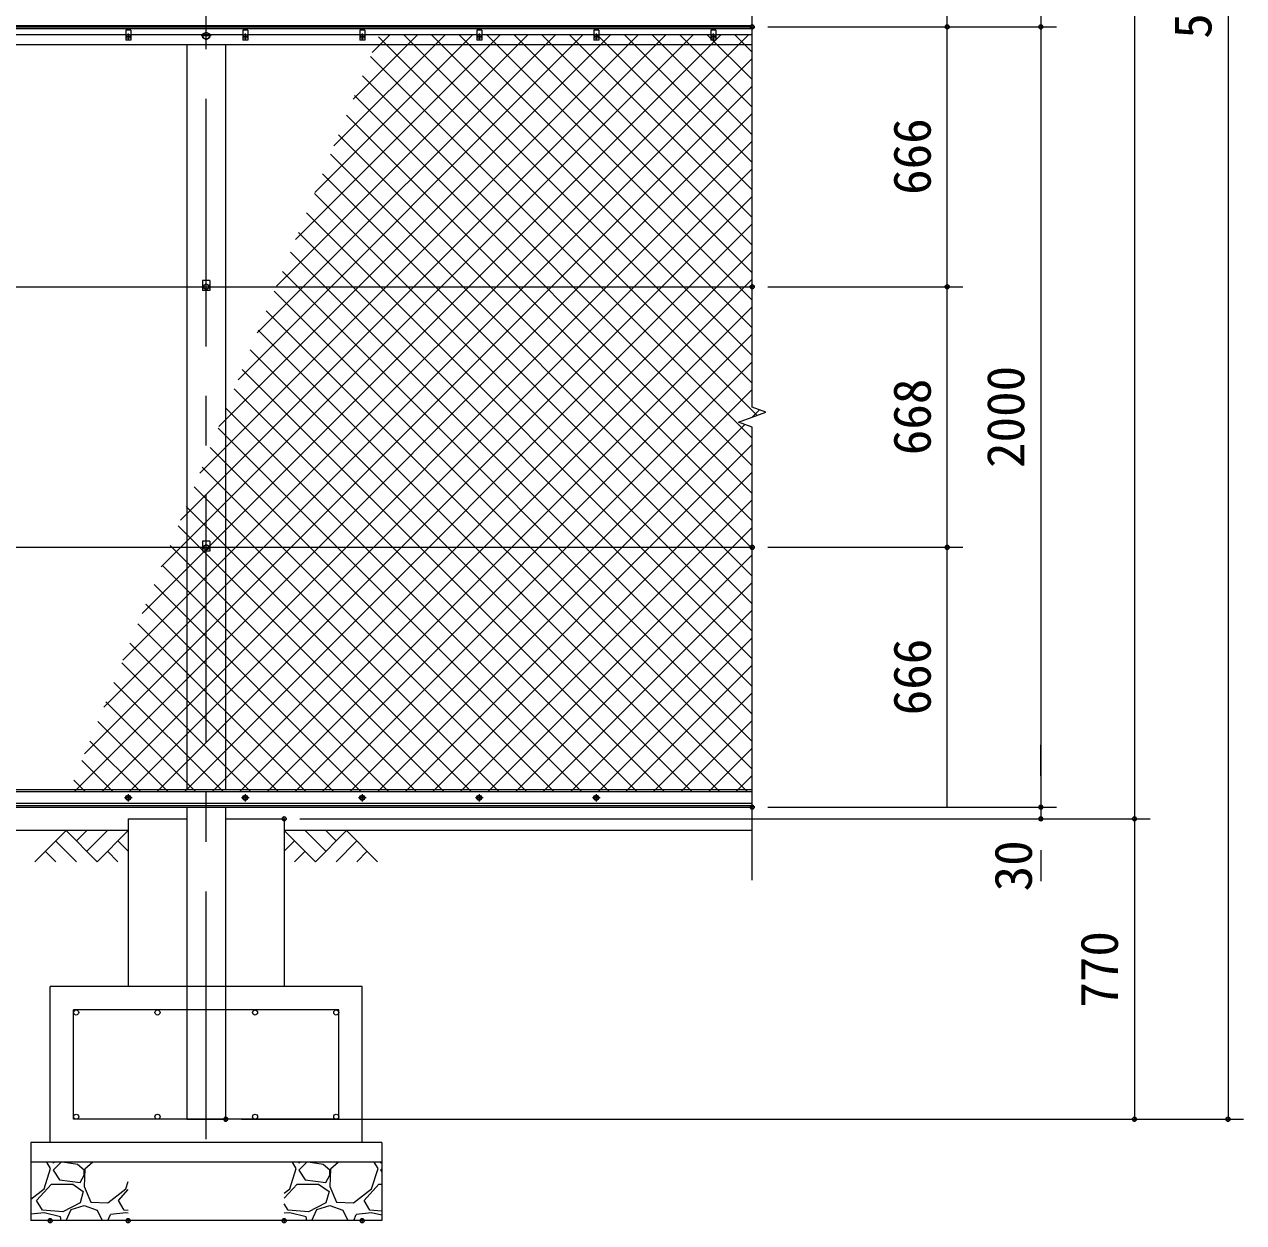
# Model space of a CAD drawing. Units: millimetres at full size. Extents: x -8400 to 8400, y -5940 to 5940.
# Drawn here: x -4157 to -1031, y -1861 to 1210 of the extents above; entities that cross this region are included whole.
import ezdxf
from ezdxf.enums import TextEntityAlignment as Align

# ---------------------------------------------------------------- set-up
doc = ezdxf.new("R2010")
doc.units = ezdxf.units.MM
doc.header["$LTSCALE"] = 20
doc.header["$PDMODE"] = 32
doc.header["$PDSIZE"] = 10
doc.linetypes.add('USER1', pattern=[50.8, 31.75, -6.35, 6.35, -6.35])
for name, color, linetype, lineweight in [('0-0_D-STR1', 1, 'Continuous', 18), ('0-1_D-BMK', 2, 'USER1', 13), ('0-2_D-STR3', 3, 'Continuous', 13), ('0-3_D-BGD', 7, 'Continuous', 18), ('0-4_D-STR-DIM', 7, 'Continuous', 13), ('0-7_D-DCR-HCH', 7, 'Continuous', 13), ('0-A_D-STR2', 7, 'Continuous', 13), ('0-B_D-STR4', 7, 'Continuous', 18)]:
    doc.layers.add(name, color=color, linetype=linetype, lineweight=lineweight)
doc.layers.add('0-6_Defpoints', color=253, linetype='Continuous')
doc.styles.add('ＭＳ ゴシック', font='')
doc.styles.get('ＭＳ ゴシック').set_extended_font_data('MS Gothic')

msp = doc.modelspace()

# ---------------------------------------------------------------- linework, layer by layer
at = {"layer": '0-0_D-STR1'}
for p, q in [((-6740.7, 1207.61), (-2290.7, 1207.61)), ((-6740.7, 1203.61), (-2290.7, 1203.61)), ((-6740.7, 1199.61), (-2290.7, 1199.61)), ((-6740.7, 1158.61), (-2290.7, 1158.61)), ((-3740.7, 1158.61), (-3740.7, -751.39)), ((-3640.7, -751.39), (-3640.7, 1158.61)), ((-6740.7, -751.39), (-2290.7, -751.39)), ((-6740.7, -792.39), (-2290.7, -792.39)), ((-6740.7, -796.39), (-2290.7, -796.39)), ((-3740.7, -796.39), (-3740.7, -1596.39)), ((-3640.7, -1596.39), (-3640.7, -796.39)), ((-3740.7, -1596.39), (-3640.7, -1596.39))]:
    msp.add_line(p, q, dxfattribs=at)
at = {"layer": '0-1_D-BMK'}
for p, q in [((-3690.7, -1647.39), (-3690.7, 4254.61)), ((-3898.14, 1179.61), (-3883.26, 1179.61)), ((-3890.7, 1187.05), (-3890.7, 1172.17)), ((-3677.95, 1180.61), (-3703.45, 1180.61)), ((-3598.14, 1179.61), (-3583.26, 1179.61)), ((-3590.7, 1187.05), (-3590.7, 1172.17)), ((-3298.14, 1179.61), (-3283.26, 1179.61)), ((-3290.7, 1187.05), (-3290.7, 1172.17)), ((-2998.14, 1179.61), (-2983.26, 1179.61)), ((-2990.7, 1187.05), (-2990.7, 1172.17)), ((-2698.14, 1179.61), (-2683.26, 1179.61)), ((-2690.7, 1187.05), (-2690.7, 1172.17)), ((-2398.14, 1179.61), (-2383.26, 1179.61)), ((-2390.7, 1187.05), (-2390.7, 1172.17)), ((-3700.7, 537.61), (-3680.7, 537.61)), ((-3700.7, -130.39), (-3680.7, -130.39)), ((-3881.03, -772.39), (-3900.37, -772.39)), ((-3890.7, -762.72), (-3890.7, -782.06)), ((-3581.03, -772.39), (-3600.37, -772.39)), ((-3590.7, -762.72), (-3590.7, -782.06)), ((-3281.03, -772.39), (-3300.37, -772.39)), ((-3290.7, -762.72), (-3290.7, -782.06)), ((-2981.03, -772.39), (-3000.37, -772.39)), ((-2990.7, -762.72), (-2990.7, -782.06)), ((-2681.03, -772.39), (-2700.37, -772.39)), ((-2690.7, -762.72), (-2690.7, -782.06))]:
    msp.add_line(p, q, dxfattribs=at)
at = {"layer": '0-2_D-STR3'}
for p, q in [((-3897.2, 1195.61), (-3897.2, 1169.61)), ((-3884.2, 1195.61), (-3897.2, 1195.61)), ((-3884.2, 1195.61), (-3884.2, 1169.61)), ((-3699.2, 1185.52), (-3690.7, 1190.42)), ((-3690.7, 1190.42), (-3682.2, 1185.52)), ((-3597.2, 1195.61), (-3597.2, 1169.61)), ((-3584.2, 1195.61), (-3597.2, 1195.61)), ((-3584.2, 1195.61), (-3584.2, 1169.61)), ((-3297.2, 1195.61), (-3297.2, 1169.61)), ((-3284.2, 1195.61), (-3297.2, 1195.61)), ((-3284.2, 1195.61), (-3284.2, 1169.61)), ((-2997.2, 1195.61), (-2997.2, 1169.61)), ((-2984.2, 1195.61), (-2997.2, 1195.61)), ((-2984.2, 1195.61), (-2984.2, 1169.61)), ((-2697.2, 1195.61), (-2697.2, 1169.61)), ((-2684.2, 1195.61), (-2697.2, 1195.61)), ((-2684.2, 1195.61), (-2684.2, 1169.61)), ((-2397.2, 1195.61), (-2397.2, 1169.61)), ((-2384.2, 1195.61), (-2397.2, 1195.61)), ((-2384.2, 1195.61), (-2384.2, 1169.61)), ((-4184.2, 1184.61), (-3897.2, 1184.61)), ((-3884.2, 1169.61), (-3897.2, 1169.61)), ((-3884.2, 1184.61), (-3597.2, 1184.61)), ((-3699.2, 1175.7), (-3699.2, 1185.52)), ((-3690.7, 1170.79), (-3699.2, 1175.7)), ((-3682.2, 1175.7), (-3690.7, 1170.79)), ((-3682.2, 1185.52), (-3682.2, 1175.7)), ((-3584.2, 1169.61), (-3597.2, 1169.61)), ((-3584.2, 1184.61), (-3297.2, 1184.61)), ((-3284.2, 1169.61), (-3297.2, 1169.61)), ((-3284.2, 1184.61), (-2997.2, 1184.61)), ((-2984.2, 1169.61), (-2997.2, 1169.61)), ((-2984.2, 1184.61), (-2697.2, 1184.61)), ((-2684.2, 1169.61), (-2697.2, 1169.61)), ((-2684.2, 1184.61), (-2397.2, 1184.61)), ((-2384.2, 1169.61), (-2397.2, 1169.61)), ((-2384.2, 1184.61), (-2290.7, 1184.61)), ((-6673.5, 537.61), (-3700.2, 537.61)), ((-3681.2, 553.61), (-3700.2, 553.61)), ((-3700.2, 553.61), (-3700.2, 527.61)), ((-3697.2, 541.36), (-3690.7, 545.12)), ((-3697.2, 533.86), (-3697.2, 541.36)), ((-3690.7, 530.1), (-3697.2, 533.86)), ((-3690.7, 545.12), (-3684.2, 541.36)), ((-3684.2, 533.86), (-3690.7, 530.1)), ((-3684.2, 541.36), (-3684.2, 533.86)), ((-3681.2, 553.61), (-3681.2, 527.61)), ((-3681.2, 537.61), (-2290.7, 537.61)), ((-3681.2, 527.61), (-3700.2, 527.61)), ((-3697.2, -126.64), (-3690.7, -122.88)), ((-3690.7, -122.88), (-3684.2, -126.64)), ((-3681.2, -114.39), (-3681.2, -140.39)), ((-6673.5, -130.39), (-3700.2, -130.39)), ((-3681.2, -140.39), (-3700.2, -140.39)), ((-3697.2, -134.14), (-3697.2, -126.64)), ((-3684.2, -126.64), (-3684.2, -134.14)), ((-3681.2, -130.39), (-2290.7, -130.39)), ((-2290.7, -757.39), (-6740.7, -757.39)), ((-2290.7, -787.39), (-6740.7, -787.39)), ((-3350.7, -1316.39), (-4030.7, -1316.39)), ((-4030.7, -1596.39), (-4030.7, -1316.39)), ((-3350.7, -1596.39), (-3350.7, -1316.39)), ((-3350.7, -1596.39), (-4030.7, -1596.39))]:
    msp.add_line(p, q, dxfattribs=at)
for points in [[(-3681.2, -114.39), (-3700.2, -114.39), (-3700.2, -140.39)], [(-3684.2, -134.14), (-3690.7, -137.9), (-3697.2, -134.14)]]:
    msp.add_lwpolyline(points, dxfattribs=at)
for points in [[(-3890.7, -766.64), (-3895.68, -769.52), (-3895.68, -775.27), (-3890.7, -778.14), (-3885.72, -775.27), (-3885.72, -769.52)], [(-3590.7, -766.64), (-3595.68, -769.52), (-3595.68, -775.27), (-3590.7, -778.14), (-3585.72, -775.27), (-3585.72, -769.52)], [(-3290.7, -766.64), (-3295.68, -769.52), (-3295.68, -775.27), (-3290.7, -778.14), (-3285.72, -775.27), (-3285.72, -769.52)], [(-2990.7, -766.64), (-2995.68, -769.52), (-2995.68, -775.27), (-2990.7, -778.14), (-2985.72, -775.27), (-2985.72, -769.52)], [(-2690.7, -766.64), (-2695.68, -769.52), (-2695.68, -775.27), (-2690.7, -778.14), (-2685.72, -775.27), (-2685.72, -769.52)]]:
    msp.add_lwpolyline(points, close=True, dxfattribs=at)
for centre, radius in [((-3690.7, 1180.61), 8.25), ((-3890.7, 1179.61), 5.25), ((-3590.7, 1179.61), 5.25), ((-3290.7, 1179.61), 5.25), ((-2990.7, 1179.61), 5.25), ((-2690.7, 1179.61), 5.25), ((-2390.7, 1179.61), 5.25), ((-3690.7, 537.61), 6.25), ((-3690.7, -130.39), 6.25), ((-3890.7, -772.39), 6.5), ((-3890.7, -772.39), 4.98), ((-3590.7, -772.39), 6.5), ((-3590.7, -772.39), 4.98), ((-3290.7, -772.39), 6.5), ((-3290.7, -772.39), 4.98), ((-2990.7, -772.39), 6.5), ((-2990.7, -772.39), 4.98), ((-2690.7, -772.39), 6.5), ((-2690.7, -772.39), 4.98), ((-4024.2, -1322.89), 6.5), ((-3815.7, -1322.89), 6.5), ((-3565.7, -1322.89), 6.5), ((-3357.2, -1322.89), 6.5), ((-4024.2, -1589.89), 6.5), ((-3815.7, -1589.89), 6.5), ((-3565.7, -1589.89), 6.5), ((-3357.2, -1589.89), 6.5)]:
    msp.add_circle(centre, radius, dxfattribs=at)
at = {"layer": '0-3_D-BGD'}
for p, q in [((-3890.7, -856.39), (-6490.7, -856.39)), ((-2290.7, -856.39), (-3490.7, -856.39))]:
    msp.add_line(p, q, dxfattribs=at)
at = {"layer": '0-4_D-STR-DIM'}
for p, q in [((-1550.7, 4203.61), (-1550.7, 1203.61)), ((-1310.7, 4203.61), (-1310.7, -826.39)), ((-1070.7, 4203.61), (-1070.7, -1596.39)), ((-2290.7, 229.26), (-2290.7, 2677.96)), ((-1790.7, 1203.61), (-1790.7, 1703.61)), ((-2250.7, 1203.61), (-1750.7, 1203.61)), ((-2250.7, 1203.61), (-1750.7, 1203.61)), ((-2250.7, 1203.61), (-1510.7, 1203.61)), ((-2250.7, 1203.61), (-1510.7, 1203.61)), ((-1790.7, 537.61), (-1790.7, 1203.61)), ((-1550.7, 1203.61), (-1550.7, -796.39)), ((-2250.7, 537.61), (-1750.7, 537.61)), ((-2250.7, 537.61), (-1750.7, 537.61)), ((-1790.7, -130.39), (-1790.7, 537.61)), ((-2255.46, 216.44), (-2290.7, 229.26)), ((-2325.94, 190.78), (-2255.46, 216.44)), ((-2290.7, 177.96), (-2325.94, 190.78)), ((-2290.7, -983.98), (-2290.7, 177.96)), ((-2250.7, -130.39), (-1750.7, -130.39)), ((-2250.7, -130.39), (-1750.7, -130.39)), ((-1790.7, -796.39), (-1790.7, -130.39)), ((-1550.7, -716.39), (-1550.7, -636.39)), ((-2250.7, -796.39), (-1750.7, -796.39)), ((-2250.7, -796.39), (-1510.7, -796.39)), ((-2250.7, -796.39), (-1510.7, -796.39)), ((-1550.7, -796.39), (-1550.7, -826.39)), ((-3450.7, -826.39), (-1270.7, -826.39)), ((-3450.7, -826.39), (-1510.7, -826.39)), ((-3450.7, -826.39), (-1270.7, -826.39)), ((-1310.7, -826.39), (-1310.7, -1596.39)), ((-1550.7, -906.39), (-1550.7, -986.39)), ((-3600.7, -1596.39), (-1270.7, -1596.39)), ((-3600.7, -1596.39), (-1030.7, -1596.39))]:
    msp.add_line(p, q, dxfattribs=at)
at = {"layer": '0-6_Defpoints'}
for p in [(-2290.7, 1203.61), (-1790.7, 1203.61), (-1550.7, 1203.61), (-2290.7, 537.61), (-1790.7, 537.61), (-2290.7, -130.39), (-1790.7, -130.39), (-2290.7, -796.39), (-2290.7, -796.39), (-1550.7, -796.39), (-3490.7, -826.39), (-1550.7, -826.39), (-1310.7, -826.39), (-3640.7, -1596.39), (-3640.7, -1596.39), (-1310.7, -1596.39), (-1070.7, -1596.39), (-4090.7, -1856.39), (-3890.7, -1856.39), (-3490.7, -1856.39), (-3290.7, -1856.39)]:
    msp.add_point(p, dxfattribs=at)
at = {"layer": '0-7_D-DCR-HCH'}
for p, q in [((-4050.33, -856.39), (-4130.15, -936.21)), ((-4050.33, -856.39), (-3970.52, -936.21)), ((-4023.73, -883), (-3997.12, -856.39)), ((-3997.12, -909.6), (-3943.91, -856.39)), ((-3970.52, -936.21), (-3890.7, -856.39)), ((-3410.88, -936.21), (-3490.7, -856.39)), ((-3384.27, -909.6), (-3437.49, -856.39)), ((-3331.06, -856.39), (-3410.88, -936.21)), ((-3357.53, -883.14), (-3384.27, -856.39)), ((-3331.06, -856.39), (-3251.24, -936.21)), ((-4076.94, -883), (-4023.48, -936.21)), ((-3917.3, -883), (-3890.7, -909.48)), ((-3464.09, -883), (-3490.7, -909.48)), ((-3304.46, -883), (-3357.91, -936.21)), ((-4103.55, -909.6), (-4076.82, -936.21)), ((-3943.91, -909.6), (-3917.18, -936.21)), ((-3437.49, -909.6), (-3464.21, -936.21)), ((-3277.85, -909.6), (-3304.58, -936.21)), ((-4089.94, -1722.7), (-4099.91, -1706.39)), ((-4084.28, -1706.39), (-4083.64, -1707.99)), ((-4063.14, -1706.39), (-4083.64, -1726.89)), ((-4083.64, -1708), (-4080.97, -1706.39)), ((-4020.64, -1712.2), (-4059.34, -1706.39)), ((-4003.84, -1726.9), (-4020.64, -1712.2)), ((-3981.58, -1706.39), (-4001.74, -1724.79)), ((-3459.94, -1722.7), (-3469.91, -1706.39)), ((-3454.28, -1706.39), (-3453.64, -1707.99)), ((-3433.14, -1706.39), (-3453.64, -1726.89)), ((-3453.64, -1708), (-3450.97, -1706.39)), ((-3390.64, -1712.2), (-3429.34, -1706.39)), ((-3373.84, -1726.9), (-3390.64, -1712.2)), ((-3351.58, -1706.39), (-3371.74, -1724.79)), ((-3249.94, -1722.7), (-3259.91, -1706.39)), ((-3244.28, -1706.39), (-3243.64, -1707.99)), ((-3243.64, -1708), (-3240.97, -1706.39)), ((-4106.74, -1775.2), (-4089.94, -1722.7)), ((-4083.64, -1726.9), (-4066.84, -1752.1)), ((-4014.34, -1758.4), (-4003.84, -1739.5)), ((-4001.74, -1724.8), (-4003.84, -1768.9)), ((-4003.84, -1739.5), (-4003.84, -1726.9)), ((-3476.74, -1775.2), (-3459.94, -1722.7)), ((-3453.64, -1726.9), (-3436.84, -1752.1)), ((-3384.34, -1758.4), (-3373.84, -1739.5)), ((-3371.74, -1724.8), (-3373.84, -1768.9)), ((-3373.84, -1739.5), (-3373.84, -1726.9)), ((-3266.74, -1775.2), (-3249.94, -1722.7)), ((-3240.7, -1723.95), (-3243.64, -1726.89)), ((-3243.64, -1726.9), (-3240.7, -1731.31)), ((-4140.7, -1801.43), (-4106.74, -1775.2)), ((-4125.64, -1804.6), (-4087.84, -1762.6)), ((-4087.84, -1762.6), (-4033.24, -1762.6)), ((-4066.84, -1752.1), (-4014.34, -1758.4)), ((-4033.24, -1762.6), (-4005.94, -1781.5)), ((-4005.94, -1781.5), (-4014.34, -1810.9)), ((-4003.84, -1768.9), (-3987.04, -1808.79)), ((-3942.94, -1810.9), (-3896.74, -1775.2)), ((-3915.64, -1804.6), (-3890.7, -1776.88)), ((-3896.74, -1775.2), (-3890.7, -1756.31)), ((-3490.7, -1799.1), (-3457.84, -1762.6)), ((-3490.7, -1785.98), (-3476.74, -1775.2)), ((-3457.84, -1762.6), (-3403.24, -1762.6)), ((-3436.84, -1752.1), (-3384.34, -1758.4)), ((-3403.24, -1762.6), (-3375.94, -1781.5)), ((-3375.94, -1781.5), (-3384.34, -1810.9)), ((-3373.84, -1768.9), (-3357.04, -1808.79)), ((-3312.94, -1810.9), (-3266.74, -1775.2)), ((-3285.64, -1804.6), (-3247.84, -1762.6)), ((-3247.84, -1762.6), (-3240.7, -1762.6)), ((-4110.94, -1829.8), (-4125.64, -1804.6)), ((-4014.34, -1810.9), (-4058.44, -1833.99)), ((-3987.04, -1808.8), (-3942.94, -1810.9)), ((-3900.94, -1829.8), (-3915.64, -1804.6)), ((-3480.94, -1829.8), (-3490.7, -1813.07)), ((-3384.34, -1810.9), (-3428.44, -1833.99)), ((-3357.04, -1808.8), (-3312.94, -1810.9)), ((-3270.94, -1829.8), (-3285.64, -1804.6)), ((-4106.74, -1836.1), (-4140.7, -1839.67)), ((-4058.44, -1834), (-4110.94, -1829.8)), ((-4064.74, -1846.6), (-4106.74, -1836.1)), ((-4049.74, -1856.39), (-4037.44, -1827.7)), ((-4037.44, -1827.7), (-4003.84, -1817.2)), ((-4003.84, -1817.2), (-3970.24, -1829.8)), ((-3970.24, -1829.8), (-3957.97, -1856.39)), ((-3942.68, -1856.39), (-3936.64, -1840.3)), ((-3896.74, -1836.1), (-3936.64, -1840.3)), ((-3890.7, -1830.61), (-3900.94, -1829.8)), ((-3890.7, -1837.61), (-3896.74, -1836.1)), ((-3476.74, -1836.1), (-3490.7, -1837.56)), ((-3428.44, -1834), (-3480.94, -1829.8)), ((-3434.74, -1846.6), (-3476.74, -1836.1)), ((-3419.74, -1856.39), (-3407.44, -1827.7)), ((-3407.44, -1827.7), (-3373.84, -1817.2)), ((-3373.84, -1817.2), (-3340.24, -1829.8)), ((-3340.24, -1829.8), (-3327.97, -1856.39)), ((-3312.68, -1856.39), (-3306.64, -1840.3)), ((-3266.74, -1836.1), (-3306.64, -1840.3)), ((-3240.7, -1832.21), (-3270.94, -1829.8)), ((-3240.7, -1842.61), (-3266.74, -1836.1)), ((-4062.78, -1856.39), (-4064.74, -1846.6)), ((-3432.78, -1856.39), (-3434.74, -1846.6))]:
    msp.add_line(p, q, dxfattribs=at)
at = {"layer": '0-A_D-STR2'}
for p, q in [((-3904.26, -420), (-2299.65, 1184.61)), ((-3855.09, -300.12), (-2370.37, 1184.61)), ((-3805.92, -180.24), (-2441.08, 1184.61)), ((-3756.76, -60.36), (-2511.79, 1184.61)), ((-3707.59, 59.52), (-2582.5, 1184.61)), ((-3658.42, 179.4), (-2653.21, 1184.61)), ((-3609.25, 299.27), (-2723.92, 1184.61)), ((-3560.09, 419.15), (-2794.63, 1184.61)), ((-3510.92, 539.03), (-2865.34, 1184.61)), ((-3461.75, 658.91), (-2936.05, 1184.61)), ((-3412.59, 778.79), (-3006.76, 1184.61)), ((-3363.42, 898.66), (-3077.47, 1184.61)), ((-3314.25, 1018.54), (-3148.18, 1184.61)), ((-3265.08, 1138.42), (-3218.89, 1184.61)), ((-2278.65, 207.99), (-3248.79, 1178.14)), ((-2290.7, 290.75), (-3184.56, 1184.61)), ((-2290.7, 361.46), (-3113.85, 1184.61)), ((-2290.7, 432.17), (-3043.13, 1184.61)), ((-2290.7, 502.88), (-2972.42, 1184.61)), ((-2290.7, 573.6), (-2901.71, 1184.61)), ((-2290.7, 644.31), (-2831, 1184.61)), ((-2290.7, 715.02), (-2760.29, 1184.61)), ((-2290.7, 785.73), (-2689.58, 1184.61)), ((-2290.7, 856.44), (-2618.87, 1184.61)), ((-2290.7, 927.15), (-2548.16, 1184.61)), ((-2290.7, 997.86), (-2477.45, 1184.61)), ((-2290.7, 1068.57), (-2406.74, 1184.61)), ((-2290.7, 1139.28), (-2336.03, 1184.61)), ((-2290.7, 149.33), (-3269.36, 1127.99)), ((-3953.43, -539.87), (-2290.7, 1122.85)), ((-2290.7, 78.62), (-3289.93, 1077.85)), ((-4002.59, -659.75), (-2290.7, 1052.14)), ((-2290.7, 7.91), (-3310.49, 1027.7)), ((-4029.52, -757.39), (-2290.7, 981.43)), ((-2290.7, -62.8), (-3331.06, 977.56)), ((-3958.81, -757.39), (-2290.7, 910.72)), ((-2290.7, -133.51), (-3351.63, 927.42)), ((-2290.7, -204.22), (-3372.19, 877.27)), ((-3888.1, -757.39), (-2290.7, 840.01)), ((-2290.7, -274.93), (-3392.76, 827.13)), ((-3817.39, -757.39), (-2290.7, 769.3)), ((-2290.7, -345.64), (-3413.32, 776.98)), ((-2290.7, -416.35), (-3433.89, 726.84)), ((-3746.68, -757.39), (-2290.7, 698.59)), ((-2290.7, -487.07), (-3454.46, 676.69)), ((-3675.97, -757.39), (-2290.7, 627.88)), ((-2290.7, -557.78), (-3475.02, 626.55)), ((-2290.7, -628.49), (-3495.59, 576.41)), ((-3605.26, -757.39), (-2290.7, 557.17)), ((-2290.7, -699.2), (-3516.16, 526.26)), ((-2303.22, -757.39), (-3536.72, 476.12)), ((-3534.55, -757.39), (-2290.7, 486.46)), ((-2373.93, -757.39), (-3557.29, 425.97)), ((-3463.84, -757.39), (-2290.7, 415.75)), ((-2444.64, -757.39), (-3577.86, 375.83)), ((-3393.13, -757.39), (-2290.7, 345.04)), ((-2515.35, -757.39), (-3598.42, 325.68)), ((-2586.06, -757.39), (-3618.99, 275.54)), ((-3322.42, -757.39), (-2290.7, 274.33)), ((-2656.77, -757.39), (-3639.56, 225.4)), ((-2290.71, 203.61), (-2271.9, 222.42)), ((-2727.48, -757.39), (-3660.12, 175.25)), ((-3251.71, -757.39), (-2309.51, 184.8)), ((-2798.19, -757.39), (-3680.69, 125.11)), ((-3180.99, -757.39), (-2290.7, 132.91)), ((-2868.9, -757.39), (-3701.25, 74.96)), ((-3110.28, -757.39), (-2290.7, 62.19)), ((-2939.61, -757.39), (-3721.82, 24.82)), ((-3010.32, -757.39), (-3742.39, -25.33)), ((-3039.57, -757.39), (-2290.7, -8.52)), ((-3081.03, -757.39), (-3762.95, -75.47)), ((-2968.86, -757.39), (-2290.7, -79.23)), ((-3151.74, -757.39), (-3783.52, -125.61)), ((-2898.15, -757.39), (-2290.7, -149.94)), ((-3222.45, -757.39), (-3804.09, -175.76)), ((-3293.17, -757.39), (-3824.65, -225.9)), ((-2827.44, -757.39), (-2290.7, -220.65)), ((-3363.88, -757.39), (-3845.22, -276.05)), ((-2756.73, -757.39), (-2290.7, -291.36)), ((-3434.59, -757.39), (-3865.79, -326.19)), ((-2686.02, -757.39), (-2290.7, -362.07)), ((-3505.3, -757.39), (-3886.35, -376.34)), ((-3576.01, -757.39), (-3906.92, -426.48)), ((-2615.31, -757.39), (-2290.7, -432.78)), ((-3646.72, -757.39), (-3927.49, -476.62)), ((-3717.43, -757.39), (-3948.05, -526.77)), ((-2544.6, -757.39), (-2290.7, -503.49)), ((-3788.14, -757.39), (-3968.62, -576.91)), ((-2473.89, -757.39), (-2290.7, -574.2)), ((-3858.85, -757.39), (-3989.18, -627.06)), ((-2403.18, -757.39), (-2290.7, -644.91)), ((-3929.56, -757.39), (-4009.75, -677.2)), ((-2332.47, -757.39), (-2290.7, -715.62)), ((-4000.27, -757.39), (-4030.32, -727.35))]:
    msp.add_line(p, q, dxfattribs=at)
at = {"layer": '0-B_D-STR4'}
for p, q in [((-3890.7, -826.39), (-3740.7, -826.39)), ((-3890.7, -826.39), (-3890.7, -1256.39)), ((-3640.7, -826.39), (-3490.7, -826.39)), ((-3490.7, -826.39), (-3490.7, -1256.39)), ((-3290.7, -1256.39), (-4090.7, -1256.39)), ((-4090.7, -1656.39), (-4090.7, -1256.39)), ((-3290.7, -1656.39), (-3290.7, -1256.39)), ((-3240.7, -1656.39), (-4140.7, -1656.39)), ((-4140.7, -1656.39), (-4140.7, -1856.39)), ((-3240.7, -1656.39), (-3240.7, -1856.39)), ((-3240.7, -1706.39), (-4140.7, -1706.39)), ((-3240.7, -1856.39), (-4140.7, -1856.39))]:
    msp.add_line(p, q, dxfattribs=at)

# ---------------------------------------------------------------- texts
at = {"layer": '0-4_D-STR-DIM', "style": 'ＭＳ ゴシック'}
for s, p in [('5800', (-1084.19, 1173.32)), ('666', (-1804.19, 773.1)), ('2000', (-1564.19, 73.07)), ('668', (-1804.19, 105.84)), ('666', (-1804.19, -560.9)), ('30', (-1544.75, -1012.26)), ('770', (-1324.19, -1310.42))]:
    msp.add_text(s, height=96.19, rotation=90, dxfattribs=at).set_placement(p, align=Align.BOTTOM_LEFT)

doc.saveas('drawing.dxf')
